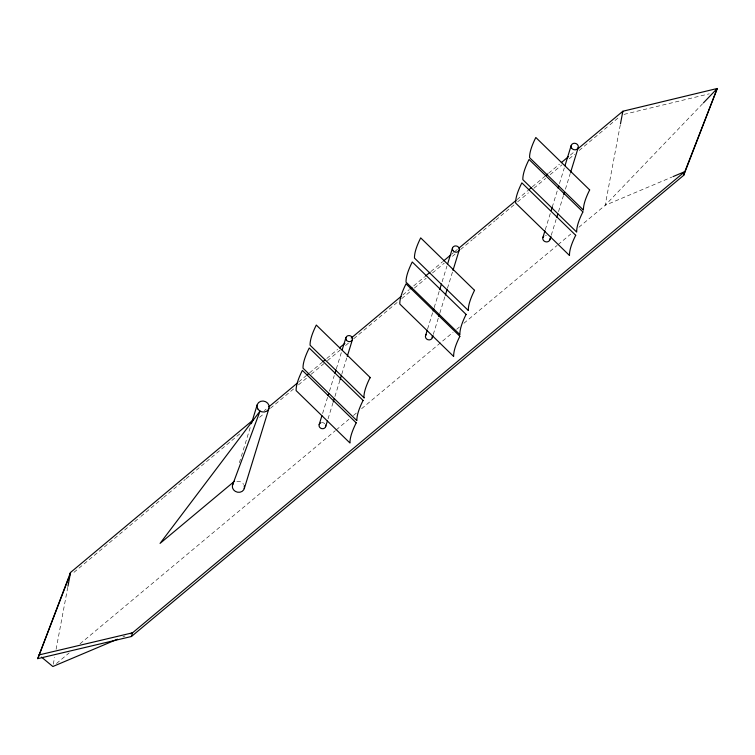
<?xml version="1.0" encoding="UTF-8"?>
<svg xmlns="http://www.w3.org/2000/svg" width="755" height="755" viewBox="0 0 755 755"><rect width="100%" height="100%" fill="white"/><g stroke="black" fill="none" stroke-linecap="round" stroke-linejoin="round"><path stroke-width="0.57" stroke-dasharray="3.77 2.83" d="M53.294 664.221L54.587 657.341M56.096 649.309L67.752 587.352M620.27 125L605.161 205.313L578.906 227.236M239.392 462.711L250.367 427.037M322.583 413.514L327.736 396.771M329.454 391.194L334.257 375.556M336.324 368.865L341.477 352.113M328.038 418.865L332.842 403.227M334.909 396.535L340.061 379.784M341.77 374.206L347.272 356.341M427.604 328.972L433.143 310.984M434.172 307.606L439.363 290.75M442.128 281.757L446.969 266.015M433.285 334.408L438.476 317.544M439.854 313.051L445.044 296.186M447.46 288.316L452.651 271.451M545.289 229.699L550.471 212.853M552.198 207.238L557.728 189.269M559.455 183.654L564.296 167.931M551.263 235.22L556.095 219.497M558.521 211.636L563.353 195.913M565.429 189.175L570.261 173.452M702.631 103.718L605.161 205.313L671.931 177.076M264.307 410.644L266.119 409.134M298.716 381.907L305.964 375.867M309.578 372.838L322.253 362.258M326.783 358.474L337.645 349.405M402.84 294.96L409.182 289.675M413.702 285.89L424.565 276.821M430.907 271.526L442.675 261.692M451.735 254.133L453.538 252.623M454.444 251.868L458.068 248.839M516.92 199.697L527.783 190.628M532.313 186.844L544.987 176.264M548.611 173.235L559.474 164.165M570.336 155.086L574.866 151.311M73.943 572.356L140.034 517.166M140.94 516.411L162.674 498.262M163.58 497.507L185.305 479.359M186.211 478.604L241.44 432.483M259.55 417.364L264.08 413.58M270.413 408.285L294.865 387.872M298.489 384.852L307.54 377.292M311.164 374.263L323.838 363.683M327.462 360.654L340.137 350.075M345.564 345.535L349.188 342.515M353.718 338.731L398.083 301.679M401.698 298.659L410.758 291.1M414.382 288.07L426.15 278.246M432.483 272.951L444.261 263.127M452.405 256.322L455.123 254.048M460.55 249.518L472.328 239.684M473.234 238.929L494.959 220.781M495.865 220.026L513.976 204.907M517.6 201.878L528.462 192.808M533.889 188.269L545.667 178.444M550.187 174.66L561.965 164.835M569.204 158.786L574.64 154.246M579.16 150.471L609.04 125.519M609.946 124.764L619.912 116.44M56.483 663.494L69.158 652.905M80.021 643.836L335.352 430.624M336.258 429.869L348.933 419.28M353.463 415.495L357.077 412.475M361.607 408.691L453.057 332.332M456.681 329.303L459.389 327.038M463.919 323.253L557.181 245.384M558.087 244.629L570.761 234.041M122.857 636.918L125.009 636.003M623.989 114.382L709.294 93.828M545.45 235.409A3.662 3.256 17.1 0 1 546.394 235.352M321.536 422.687A3.388 3.011 17.1 0 1 324.782 423.687M236.853 481.407A6.144 5.455 17.1 0 1 243.686 484.417"/><path stroke-width="1.13" d="M67.959 586.21L70.555 572.441L253.444 419.714M620.478 123.858L622.856 111.24L717.25 88.486L683.719 175.302L131.417 636.512L37.75 658.653L70.555 572.441L69.413 576.14M131.417 636.512L132.55 632.813L684.851 171.612L717.25 88.486L703.443 102.878M232.531 485.012L233.559 481.671M251.396 423.687L257.228 404.737M244.271 488.627L268.969 408.342M319.148 424.678L321.894 415.75M328.076 395.658L328.765 393.421M334.946 373.329L335.975 369.978M342.166 349.886L345.941 337.598M325.632 426.679L327.349 421.092M333.191 402.113L334.22 398.763M340.061 379.784L341.43 375.32M347.272 356.341L352.425 339.599M425.527 335.711L427.264 330.095M433.143 310.984L433.832 308.738M439.712 289.627L441.439 284.003M447.668 263.769L452.509 248.027M432.247 337.778L432.936 335.531M438.815 316.42L439.504 314.174M445.384 295.063L447.12 289.439M453 270.328L459.219 250.094M542.873 237.561L544.95 230.822M551.169 210.607L552.198 207.238M558.077 188.146L558.766 185.9M564.985 165.685L571.205 145.47M549.876 239.713L550.914 236.343M556.794 217.251L557.822 213.882M563.702 194.79L564.391 192.544M570.61 172.329L578.207 147.621M622.29 113.08L622.856 111.24L577.584 149.037M683.719 175.302L684.851 171.612L673.007 176.623M233.71 481.907L260.031 411.107L160.06 543.402L234.569 481.18M37.75 658.653L68.998 577.235M268.837 406.86L297.81 382.672M306.87 375.103L308.672 373.593M323.159 361.494L324.971 359.984M339.457 347.885L344.893 343.355M351.226 338.061L401.028 296.479M410.078 288.91L411.89 287.4M425.471 276.066L430.001 272.281M443.581 260.937L450.829 254.888M458.974 248.084L516.014 200.453M528.689 189.873L531.407 187.599M545.893 175.5L547.705 173.99M561.286 162.646L568.534 156.606M117.478 639.192L52.859 666.514L41.506 657.124M130.398 633.728L132.55 632.813L38.883 654.962M370.431 377.755L316.307 325.056A111.778 25.717 -45.8 0 0 310.097 345.243L364.221 397.951M550.008 238.873A3.662 3.256 17.1 0 1 544.968 241.581A3.662 3.256 17.1 0 1 543.817 236.145M432.256 336.154A3.511 3.114 17.1 0 1 427.972 339.731A3.511 3.114 17.1 0 1 426.443 334.361M325.641 425.103A3.388 3.011 17.1 0 1 321.932 428.661A3.388 3.011 17.1 0 1 319.488 423.97M320.026 423.376A3.388 3.011 17.1 0 1 320.724 422.942M244.28 485.776A6.144 5.455 17.1 0 1 237.58 492.222A6.144 5.455 17.1 0 1 233.144 483.728M363.938 397.677A111.778 25.717 -45.8 0 1 370.158 377.481M589.664 189.92L535.823 137.486A111.778 25.717 -45.8 0 0 529.604 157.682L583.455 210.107A111.778 25.717 -45.8 0 1 589.664 189.92M582.898 211.9L529.057 159.465A111.778 25.717 -45.8 0 0 522.847 179.662L576.688 232.096A111.778 25.717 -45.8 0 1 582.898 211.9M575.706 235.286L521.865 182.861A111.778 25.717 -45.8 0 0 515.646 203.057L569.487 255.483A111.778 25.717 -45.8 0 1 575.706 235.286M474.536 290.316L420.695 237.882A111.778 25.717 -45.8 0 0 414.486 258.078L468.327 310.513A111.778 25.717 -45.8 0 1 474.536 290.316M466.099 314.41L412.258 261.985A111.778 25.717 -45.8 0 0 406.048 282.181L459.889 334.607A111.778 25.717 -45.8 0 1 466.099 314.41M459.87 336.268L406.03 283.842A111.778 25.717 -45.8 0 0 399.82 304.038L453.661 356.464A111.778 25.717 -45.8 0 1 459.87 336.268M363.089 400.433L309.248 347.998A111.778 25.717 -45.8 0 0 303.038 368.195L356.879 420.629A111.778 25.717 -45.8 0 1 363.089 400.433M356.2 422.847L302.359 370.412A111.778 25.717 -45.8 0 0 296.139 390.609L349.99 443.034A111.778 25.717 -45.8 0 1 356.2 422.847M346.262 339.929A3.388 3.011 17.1 0 0 352.085 340.307A3.388 3.011 17.1 0 0 349.197 335.56A3.388 3.011 17.1 0 0 346.262 339.929M452.84 250.443A3.511 3.114 17.1 0 0 458.87 250.83A3.511 3.114 17.1 0 0 455.878 245.913A3.511 3.114 17.1 0 0 452.84 250.443M571.554 147.98A3.662 3.256 17.1 0 0 577.849 148.386A3.662 3.256 17.1 0 0 574.725 143.261A3.662 3.256 17.1 0 0 571.554 147.98M257.814 408.946A6.144 5.455 17.1 0 0 268.355 409.635A6.144 5.455 17.1 0 0 263.127 401.037A6.144 5.455 17.1 0 0 257.814 408.946"/></g></svg>
